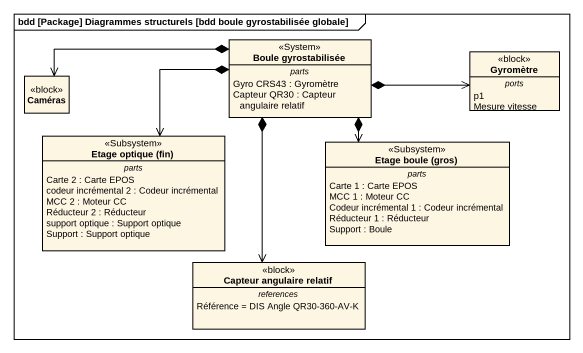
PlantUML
@startuml
mainframe bdd [Package] Diagrammes structurels [bdd boule gyrostabilisée globale]
hide circle
hide empty members
class "Boule gyrostabilisée" as Boule_gyrostabilisée <<System>> {
  -- parts --
  Gyro CRS43 : Gyromètre
  Capteur QR30 : Capteur angulaire relatif
}
class Gyromètre <<block>> {
  -- ports --
  p1
  Mesure vitesse
}
class Caméras <<block>>
class "Etage optique (fin)" as Etage_optique_fin <<Subsystem>> {
  -- parts --
  Carte 2 : Carte EPOS
  codeur incrémental 2 : Codeur incrémental
  MCC 2 : Moteur CC
  Réducteur 2 : Réducteur
  support optique : Support optique
  Support : Support optique
}
class "Etage boule (gros)" as Etage_boule_gros <<Subsystem>> {
  -- parts --
  Carte 1 : Carte EPOS
  MCC 1 : Moteur CC
  Codeur incrémental 1 : Codeur incrémental
  Réducteur 1 : Réducteur
  Support : Boule
}
class "Capteur angulaire relatif" as Capteur_angulaire_relatif <<block>> {
  -- references --
  Référence = DIS Angle QR30-360-AV-K
}
Boule_gyrostabilisée *-right-> Gyromètre
Boule_gyrostabilisée *-left-> Caméras
Boule_gyrostabilisée *--> Etage_optique_fin
Boule_gyrostabilisée *--> Etage_boule_gros
Boule_gyrostabilisée *--> Capteur_angulaire_relatif
@enduml
